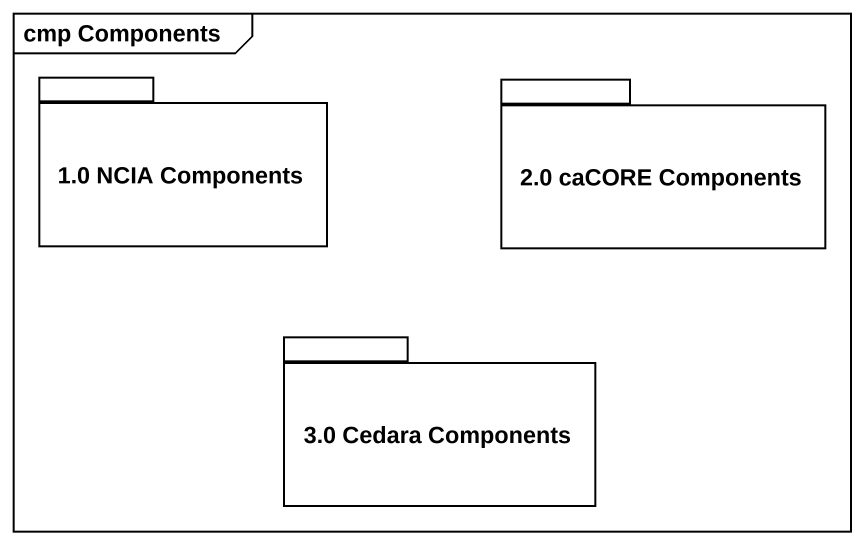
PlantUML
@startuml
mainframe cmp Components
package "1.0 NCIA Components" as p1_0_NCIA_Components {
}
package "2.0 caCORE Components" as p2_0_caCORE_Components {
}
package "3.0 Cedara Components" as p3_0_Cedara_Components {
}
@enduml
